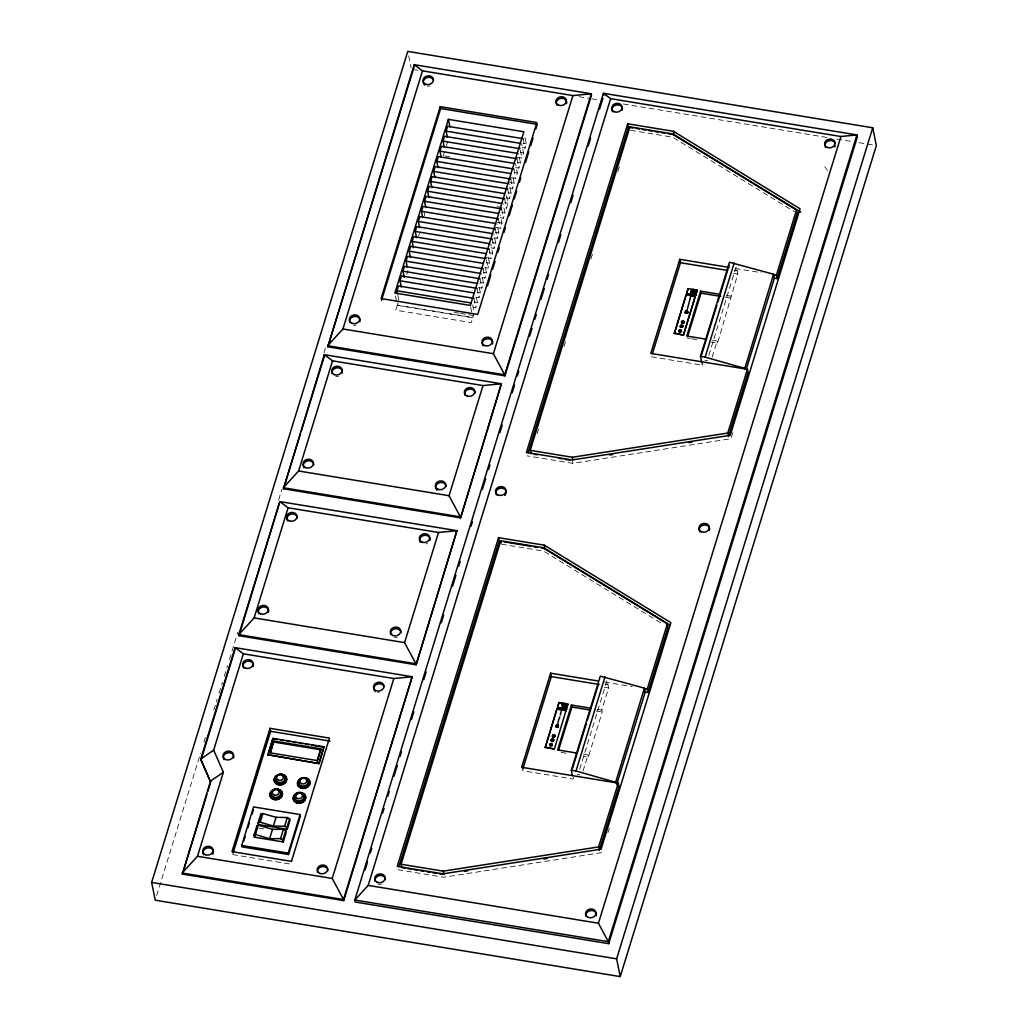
<?xml version="1.0" encoding="UTF-8"?>
<svg xmlns="http://www.w3.org/2000/svg" width="1028" height="1028" viewBox="0 0 1028 1028"><rect width="100%" height="100%" fill="white"/><g stroke="black" fill="none" stroke-linecap="round" stroke-linejoin="round"><path stroke-width="0.75" stroke-dasharray="5 3.75" d="M156.667 895.606L200.614 753.01M203.929 742.28L205.818 736.138M213.85 710.078L217.152 699.348M219.041 693.206L222.356 682.476M224.245 676.347L227.548 665.617M229.45 659.475L237.943 631.873M278.588 500.019L281.903 489.277M323.961 352.822L326.313 345.151M398.067 302.643L397.309 305.11L472.803 317.523L473.947 313.81M406.767 274.425L407.962 270.557M418.614 235.952L419.411 233.369M443.351 155.703L444.546 151.823M446.448 145.68L447.63 141.813M472.674 307.205L475.823 307.719L477.416 302.566L475.823 294.753M475.771 297.195L478.907 297.709L480.372 292.98L478.457 283.599M478.714 287.609L481.862 288.123L483.456 282.957L481.554 273.589M481.811 277.586L484.946 278.1L486.54 272.934L485.267 266.689M484.895 267.563L488.043 268.09L489.534 263.232L487.94 255.419M486.308 257.604L491.037 258.375L492.618 253.209L490.716 243.842M490.973 247.838L494.121 248.352L495.714 243.199L493.8 233.819M494.057 237.828L497.205 238.342L498.837 233.073L496.922 223.693M495.612 227.445L500.328 228.216L501.921 223.05L500.328 215.237M500.263 217.679L503.412 218.193L505.005 213.027L503.103 203.66M497.064 206.628L506.508 208.183L508.025 203.236L506.444 195.423M506.38 197.864L509.528 198.378L511.122 193.213L509.207 183.832M509.464 187.841L512.612 188.355L514.206 183.19L512.612 175.377M510.98 177.561L515.696 178.345L517.354 172.961L515.452 163.58M515.709 167.59L518.857 168.104L520.451 162.938L518.536 153.558M517.225 157.31L521.941 158.081L523.535 152.915L521.62 143.547M521.89 147.544L525.025 148.071L526.336 143.843L524.794 136.287M537.079 433.816L538.968 427.687M563.999 346.436L565.888 340.307M590.933 259.056L592.822 252.927M617.867 171.676L619.755 165.547M573.688 777.168L573.11 779.031L522.327 770.692M651.482 356.806L702.265 365.158L702.844 363.295M579.689 769.214L607.073 680.369L608.615 687.963L601.817 710.027L602.228 712.019L588.401 756.878L583.84 756.133M708.845 355.328L736.228 266.496L737.77 274.091L717.557 343.005L711.479 342.003M583.03 771.013L587.99 754.899L583.441 754.141M712.186 357.127L717.146 341.013L712.597 340.268M607.908 832.706L609.334 828.118M732.823 432.595L730.934 438.725L572.827 463.358L527.107 455.854M414.541 69.673L417.702 70.2M579.021 96.696L590.098 98.521M591.678 98.778L599.581 100.076M623.315 103.969L827.334 137.495M836.818 139.05L852.636 141.646M858.958 142.686L873.196 145.025M630.627 130.286L672.685 137.199L794.477 211.717M523.188 143.316L526.336 143.843M520.386 152.401L523.535 152.915M517.302 162.424L520.451 162.938M444.931 155.96L449.647 156.731M514.218 172.434L517.354 172.961M509.49 182.419L514.206 183.19M507.973 192.699L511.122 193.213M504.876 202.709L508.025 203.236M501.857 212.513L505.005 213.027M497.205 222.279L501.921 223.05M735.187 268.411L761.362 272.716M734.249 270.21L737.076 270.672M495.689 232.546L498.837 233.073M733.529 273.384L737.77 274.091M492.566 242.672L495.714 243.199M489.482 252.695L492.618 253.209M726.423 295.396L730.972 296.154M725.305 297.143L731.383 298.133M486.385 262.718L489.534 263.232M483.404 272.42L486.54 272.934M480.307 282.443L483.456 282.957M477.223 292.466L480.372 292.98M474.268 302.039L477.416 302.566M687.192 338.019L690.225 338.52M691.754 338.765L697.819 339.767M454.35 312.371L459.105 313.154M460.685 313.424L467.02 314.465M468.614 314.722L474.949 315.763M704.977 360.353L707.817 360.815M501.471 544.172L543.529 551.085L662.585 623.932M604.49 682.039L632.207 686.588M605.094 684.095L607.921 684.558M604.374 687.269L608.615 687.963M597.268 709.281L601.817 710.027M596.15 711.016L602.228 712.019M561.07 752.393L567.148 753.395M577.235 774.457L580.075 774.932M258.825 828.08L266.419 829.326M397.952 869.727L443.672 877.244L601.778 852.597L601.316 850.336M232.611 854.589L292.068 864.355M824.803 166.78L827.411 170.404M717.146 341.013L717.557 343.005M701.571 361.74L702.265 365.158M523.124 138.69L525.025 148.071M520.348 150.268L521.941 158.081M516.943 158.723L518.857 168.104M513.794 168.965L515.696 178.345M572.365 461.097L572.827 463.358M510.71 178.988L512.612 188.355M507.614 188.998L509.528 198.378M504.594 198.802L506.508 208.183M501.51 208.825L503.412 218.193M498.426 218.835L500.328 228.216M495.303 228.961L497.205 238.342M492.206 238.984L494.121 248.352M489.122 248.994L491.037 258.375M587.99 754.899L588.401 756.878M486.45 260.277L488.043 268.09M483.044 268.732L484.946 278.1M479.96 278.742L481.862 288.123M477.005 288.328L478.907 297.709M473.921 298.351L475.823 307.719M472.739 304.763L474.332 312.576M470.657 306.948L472.186 314.504M408.669 55.833L411.084 67.681M424.191 212.68L424.834 215.816M397.875 295.486L398.825 300.176M395.459 296.064L396.692 302.091M381.594 884.067A5.268 4.395 -11.5 0 1 377.623 883.874M379.062 692.615A5.268 4.395 -11.5 0 1 377.713 692.551M397.168 637.244A5.268 4.395 -11.5 0 1 394.456 637.411M427.455 543.362A5.268 4.395 -11.5 0 1 426.196 543.876M338.559 376.389A5.268 4.395 -11.5 0 1 335.848 376.556M429.871 85.954A5.268 4.395 -11.5 0 1 427.173 86.121M356.189 325.041A5.268 4.395 -11.5 0 1 353.478 325.208M397.232 305.342L395.741 310.199L471.235 322.599L472.739 317.742L397.232 305.342"/><path stroke-width="1.5" d="M556.379 725.023C554.76 729.674 557.96 723.776 556.418 725.357M556.084 726.642L556.534 724.958M556.752 724.933L556.199 726.976L557.639 725.164M559.823 716.812C555.891 725.344 559.528 727.4 556.893 726.667M557.639 727.014C559.091 721.849 557.729 730.921 557.986 725.151M557.806 727.104L558.281 725.28M557.934 727.207L558.41 725.768M685.535 311.137C683.517 316.29 688.464 307.269 687.154 313.424C689.39 311.998 685.792 310.353 685.573 311.484M685.239 312.769L685.689 311.086M685.907 311.047L685.509 312.897M685.458 312.743L686.331 311.201M685.882 312.885L686.498 311.099M686.961 313.232L686.344 312.962L689.364 301.5A9.74 1.491 -78 0 0 689.737 300.047M686.575 313.039L687.025 311.356M687.668 311.535C688.734 314.414 685.625 313.36 687.141 311.278M687.09 313.322L687.565 311.882M151.643 882.448L407.769 51.4L872.746 127.793L876.357 145.552L620.231 976.6L155.254 900.207L151.643 882.448L616.62 958.841L620.231 976.6M324.295 354.673L283.484 488.788L460.583 517.894L501.381 383.765L324.295 354.673L332.545 360.841L483.006 385.564L501.381 383.765L460.583 517.894M283.484 488.788L300.459 433.726M301.397 430.668L324.501 355.714M327.816 346.77L414.233 64.687L591.318 93.779L591.524 94.82L504.915 375.862L327.816 346.77L413.976 67.257M239.023 635.715L279.822 501.587L456.907 530.679L416.109 664.808L239.023 635.715L238.804 634.661L279.822 501.587L288.084 507.768L438.532 532.478L456.907 530.679L416.109 664.808M235.309 648.694L235.091 647.64L243.353 653.808L213.644 750.17L223.384 772.246L210.496 781.113L182.38 874.083L343.725 900.592L412.189 676.732L235.091 647.64L200.768 759.037L210.714 782.179L200.974 760.09L234.847 650.223M483.006 385.564L449.056 495.714L460.364 516.84L283.278 487.747L298.608 470.991L332.545 360.841M504.915 375.862L504.697 374.822L327.611 345.729L342.941 328.973L422.482 70.855L414.233 64.687L414.438 65.728M438.532 532.478L404.595 642.629L415.89 663.754L238.804 634.661L254.134 617.918L288.084 507.768M182.38 874.083L206.936 794.426M207.874 791.367L210.239 783.709M343.725 900.592L343.519 899.539L182.162 873.029L197.479 856.298L223.384 772.246M440.241 106.681L381.092 298.557L477.737 314.439L536.873 122.55L440.241 106.681L440.614 108.518L381.478 300.407M448.375 119.364L394.842 293.044L470.349 305.444L523.882 131.764L448.375 119.364L449.917 126.907M397.553 293.931L396.924 290.796L398.414 285.951L473.921 298.351M401.28 287.03L400.008 280.785L401.498 275.928L477.005 288.328M404.235 277.444L402.963 271.199L404.454 266.342L479.96 278.742M407.319 267.434L406.047 261.176L407.551 256.319L483.044 268.732M410.403 257.411L409.131 251.166L410.635 246.309L486.128 258.709M413.397 247.697L412.125 241.451L413.629 236.594L489.122 248.994M416.494 237.686L415.222 231.428L416.713 226.584L492.206 238.984M419.578 227.663L418.306 221.418L419.797 216.561L495.303 228.961M422.701 217.538L421.429 211.293L422.919 206.435L498.426 218.835M425.785 207.527L424.513 201.27L426.003 196.412L501.51 208.825M428.869 197.504L427.597 191.247L429.1 186.402L504.594 198.802M431.889 187.7L430.616 181.455L432.12 176.598L507.614 188.998M434.985 177.677L433.713 171.432L435.204 166.575L510.71 178.988M438.069 167.667L436.797 161.409L438.288 156.564L513.794 168.965M441.218 157.425L439.945 151.18L441.449 146.323L516.943 158.723M444.314 147.415L443.042 141.157L444.533 136.3L520.039 148.713M447.398 137.392L446.126 131.134L447.617 126.29L523.124 138.69M270.004 728.325L232.007 851.608L291.464 861.374L329.448 738.091L270.004 728.325L270.608 731.306L233.086 853.06M267.91 754.745L272.934 738.412L324.038 746.816L319.091 763.573L267.91 754.745L319.091 763.573M267.987 755.182L272.934 738.412M273.692 741.072L270.068 752.83L317.125 760.566L317.331 761.555L320.954 749.797L320.749 748.795L273.692 741.072L270.724 752.355M241.696 845.466L253.569 806.916L300.125 814.561L300.407 815.975L288.534 854.525L241.978 846.879L241.696 845.466L288.238 853.111L288.534 854.525M243.816 840.955L245.178 836.509M247.928 827.604L249.29 823.158M252.04 814.266L253.402 809.82M254.019 835.237L256.91 825.87L258.246 825.098L272.497 829.378L283.432 829.236L285.745 830.585L286.144 832.564L283.265 841.932L254.417 837.19L254.019 835.237L255.368 834.466L258.246 825.098M258.079 822.901L260.765 814.189L262.872 813.534L276.018 817.324L287.287 817.543L289.575 818.802L289.935 820.575L287.249 829.288L258.413 824.546L258.079 822.901L260.187 822.246L273.332 826.037L284.602 826.255L286.889 827.514L287.249 829.288M254.417 837.19L255.664 833.181M259.3 821.642L260.649 817.286M260.187 822.246L262.872 813.534M273.332 826.037L276.018 817.324M255.368 834.466L269.619 838.745L272.497 829.378M269.619 838.745L280.554 838.604L283.432 829.236M284.602 826.255L287.287 817.543M283.265 841.932L282.854 839.953L285.745 830.585M286.889 827.514L289.575 818.802M288.238 853.111L300.125 814.561M317.125 760.566L320.749 748.795M319.001 763.149L324.038 746.816M487.503 285.823L490.78 275.17M492.669 269.066L495.008 261.459M497.822 252.323L499.235 247.748M503.926 232.521L505.339 227.959M509.091 215.777L512.381 205.112M514.257 199.021L516.596 191.401M519.41 182.264L520.823 177.703M525.514 162.475L528.803 151.81M530.679 145.719L533.031 138.112M535.845 128.963L537.246 124.401L440.614 108.518M493.389 353.696L572.943 95.578L591.318 93.779L504.697 374.822L493.389 353.696L342.941 328.973M332.224 878.439L393.84 678.531L412.189 676.732L343.519 899.539L332.224 878.439L197.479 856.298M365.146 869.804L367.51 862.145M370.337 852.944L371.763 848.331M382.634 813.058L384.048 808.458M387.826 796.186L389.252 791.586M393.981 776.256L397.283 765.513M400.123 756.312L401.537 751.712M411.47 719.51L413.834 711.839M423.754 679.624L426.119 671.965M441.243 622.878L443.608 615.219M452.59 586.076L455.892 575.333M458.732 566.132L460.159 561.532M471.03 526.259L472.443 521.659M482.363 489.456L485.679 478.714M488.518 469.513L489.932 464.913M499.852 432.698L502.217 425.039M512.15 392.824L514.514 385.153M517.341 375.952L518.767 371.352M529.638 336.079L532.003 328.407M534.843 319.207L536.256 314.607M540.985 299.276L544.287 288.534M547.127 279.333L548.541 274.733M558.474 242.518L560.838 234.859M570.758 202.644L573.123 194.973M588.247 145.899L590.612 138.227M599.594 109.097L602.909 98.354M608.704 943.665L608.293 941.661L354.814 900.014L368.178 885.404L610.645 98.675L603.436 93.291L354.814 900.014L355.213 902.019L608.704 943.665L857.339 136.93L856.928 134.938L603.436 93.291L603.847 95.283M498.554 537.67L397.258 866.321L442.978 873.839L601.084 849.192L670.899 622.66L544.262 545.174L498.554 537.67L499.248 541.075L398.903 866.681M627.71 123.784L526.413 452.449L572.133 459.953L730.24 435.319L800.054 208.787L673.417 131.301L627.71 123.784L628.404 127.189L528.058 452.795M404.904 868.146L401.781 867.632L401.087 864.214L500.777 540.767L542.835 547.667L667.365 623.867L668.059 627.273L647.961 692.474L645.211 692.024L644.428 688.13L600.313 676.141L571.324 770.229L572.416 775.626M530.936 453.746L530.242 450.341L629.933 126.881L671.991 133.794L796.52 209.982L797.214 213.4L777.117 278.601L774.367 278.151L773.583 274.245L729.469 262.256L700.479 356.343L701.571 361.74M598.335 681.024L550.622 673.186L521.633 767.274L618.265 783.156L618.959 786.561L599.311 850.336M522.789 769.175L551.316 676.604L550.622 673.186M729.032 267.409L679.778 259.313L650.788 353.401L747.42 369.283L748.114 372.689L728.466 436.45L727.773 433.045L747.42 369.283M652.407 353.773L680.472 262.718L679.778 259.313M566.107 710.245L554.375 749.014L545.264 747.51L556.996 708.755L566.197 710.682L563.151 710.181M568.034 704L566.646 709.217L557.536 707.727L558.924 702.51L568.111 704.424M545.264 747.51L556.996 708.755M557.536 707.727L558.924 702.51M674.342 333.213L686.151 294.869L695.262 296.372L683.53 335.128L674.342 333.213L683.53 335.128M686.601 293.417L688.079 288.624L697.19 290.127L695.789 295.344L686.601 293.417L695.789 295.344M674.419 333.637L686.151 294.869M686.691 293.841L688.079 288.624M683.44 334.704L695.262 296.372M695.712 294.907L697.19 290.127M591.19 708.279L571.465 705.041L557.639 749.9L577.363 753.151M558.5 750.401L571.864 707.033L571.465 705.041M720.345 294.406L700.621 291.155L686.794 336.027L706.519 339.266M687.655 336.516L701.019 293.147L700.621 291.155M572.609 768.044L586.307 723.622M587.245 720.564L598.579 683.8M701.289 355.701L716.876 305.149M717.814 302.091L729.148 265.327M571.324 770.229L575.988 770.987L604.991 676.899M700.479 356.343L705.144 357.114L734.146 263.027M615.528 782.706L644.428 688.13M744.683 368.821L773.583 274.245M616.684 784.595L645.211 692.024M599.08 849.192L598.617 846.918L618.265 783.156M647.961 692.474L647.267 689.068L667.365 623.867M746.302 369.206L774.367 278.151M777.117 278.601L776.423 275.183L796.52 209.982M598.437 923.234L840.917 136.506L856.928 134.938L608.293 941.661L598.437 923.234L368.178 885.404M616.62 958.841L872.746 127.793M213.644 750.17L200.768 759.037L200.974 760.09M693.347 293.057L694.273 292.17L693.27 291.207M563.935 705.336L565.092 706.262L563.524 706.737M693.283 292.8L694.221 291.952L693.335 291.412M563.884 705.131L565.027 706.03L563.305 706.339M530.242 450.341L572.365 457.254L727.773 433.045M609.527 454.98L612.701 454.492M688.824 442.631L691.985 442.13M401.087 864.214L443.209 871.14L598.617 846.918M464.515 871.333L467.689 870.845M543.812 858.984L546.973 858.483M685.74 312.743L686.691 312.962M610.645 98.675L840.917 136.506M422.482 70.855L572.943 95.578M628.404 127.189L633.132 127.973M636.281 128.487L639.442 129.001M642.59 129.528L645.738 130.042M648.899 130.556L652.048 131.083M655.196 131.597L658.357 132.111M661.505 132.638L664.653 133.152M667.815 133.666L674.111 134.707L800.748 212.192M446.126 131.134L520.052 143.29M443.042 141.157L516.968 153.3M439.945 151.18L513.871 163.323M436.797 161.409L510.723 173.565M433.713 171.432L507.639 183.575M430.616 181.455L504.542 193.598M427.597 191.247L501.523 203.403M424.513 201.27L498.439 213.413M421.429 211.293L495.355 223.436M773.673 274.733L776.423 275.183M680.472 262.718L726.642 270.3M418.306 221.418L492.232 233.562M415.222 231.428L489.148 243.585M412.125 241.451L486.051 253.595M692.718 289.806L697.267 290.551M701.019 293.147L720.756 296.385M690.79 296.051L695.352 296.796M409.131 251.166L483.057 263.309M406.047 261.176L479.973 273.319M402.963 271.199L476.889 283.342M400.008 280.785L473.934 292.929M396.924 290.796L470.85 302.952M534.046 454.26L537.169 454.774M559.014 458.359L562.136 458.873M565.259 459.387L569.936 460.159M298.608 470.991L449.056 495.714M503.977 541.846L530.769 546.254M533.93 546.767L537.079 547.294M541.807 548.065L544.956 548.579L670.23 625.242M254.134 617.918L404.595 642.629M644.517 688.619L647.267 689.068M551.316 676.604L599.028 684.442M559.014 702.934L563.562 703.679M571.864 707.033L590.085 710.027M243.353 653.808L393.84 678.531M557.446 707.303L566.646 709.217M557.086 709.179L560.119 709.68M545.187 747.086L554.375 749.014M270.608 731.306L330.065 741.085M274.579 739.093L277.676 739.607M280.772 740.109L283.869 740.623M286.966 741.137L290.063 741.638M293.16 742.152L296.257 742.653M299.354 743.167L302.45 743.681M305.547 744.182L308.644 744.696M311.741 745.197L324.128 747.24M273.898 742.062L320.954 749.797M408.013 868.647L411.136 869.161M414.258 869.675L417.381 870.189M420.503 870.703L423.613 871.217M426.736 871.731L429.858 872.245M432.981 872.759L436.103 873.273M439.226 873.774L442.336 874.288M705.144 357.114L744.58 368.345M575.988 770.987L615.425 782.218M280.554 838.604L282.854 839.953M673.417 131.301L674.111 134.707M572.365 457.254L572.827 459.529M544.262 545.174L544.956 548.579M563.832 704.437L564.128 705.889M500.777 540.767L501.24 543.028M443.209 871.14L443.903 874.545M260.765 814.189L261.099 815.834M256.91 825.87L257.308 827.823M692.731 290.333A2.107 1.76 -11.5 0 1 695.249 291.284A2.107 1.76 -11.5 0 1 694.17 293.558A2.107 1.76 -11.5 0 1 691.471 293.006M691.253 292.594A2.107 1.76 -11.5 0 1 691.253 291.669M691.291 292.145A2.107 1.76 -11.5 0 1 692.923 289.408A2.107 1.76 -11.5 0 1 695.069 291.631A2.107 1.76 -11.5 0 1 691.626 292.492M691.998 290.281A1.581 1.324 -11.5 0 1 694.106 290.076A1.581 1.324 -11.5 0 1 694.388 291.836A1.581 1.324 -11.5 0 1 692.319 292.35M612.688 111.782A5.268 4.395 -11.5 0 1 616.517 104.946A5.268 4.395 -11.5 0 1 622.274 110.112M680.69 327.367A1.311 1.105 -11.5 0 1 680.767 325.722A1.311 1.105 -11.5 0 1 682.682 325.825A1.311 1.105 -11.5 0 1 682.271 327.444M496.498 495.046A5.268 4.395 -11.5 0 1 500.328 488.223A5.268 4.395 -11.5 0 1 506.084 493.389M505.558 494.494A5.268 4.395 -11.5 0 1 504.735 495.457M699.901 531.874A5.268 4.395 -11.5 0 1 703.73 525.038A5.268 4.395 -11.5 0 1 709.487 530.204M586.05 916.411A5.268 4.395 -11.5 0 1 591.087 910.525A5.268 4.395 -11.5 0 1 596.163 915.781M693.27 290.68A1.581 1.324 -11.5 0 1 694.851 291.913A1.581 1.324 -11.5 0 1 693.283 293.327M692.14 290.346A3.816 0.874 -80.7 0 1 692.923 290.307M691.857 290.898A3.816 0.874 -80.7 0 0 691.587 291.656L691.471 292.055A4.215 0.642 -78 0 0 690.816 294.728M681.101 331.928A1.311 1.105 -11.5 0 1 678.981 331.748A1.311 1.105 -11.5 0 1 680.048 330.116A1.311 1.105 -11.5 0 1 681.435 331.414M835.211 145.822A5.268 4.395 -11.5 0 1 834.697 146.927M825.625 147.492A5.268 4.395 -11.5 0 1 828.144 141.029A5.268 4.395 -11.5 0 1 835.211 143.535M375.169 881.343A5.268 4.395 -11.5 0 1 379.525 875.548A5.268 4.395 -11.5 0 1 385.461 879.557M258.246 611.699A5.268 4.395 -11.5 0 1 264.145 606.957A5.268 4.395 -11.5 0 1 268.539 612.213M258.953 613.87A5.268 4.395 -11.5 0 1 258.426 612.842M287.622 520.875A5.268 4.395 -11.5 0 1 290.77 514.193A5.268 4.395 -11.5 0 1 297.375 518.061M243.687 668.084A5.268 4.395 -11.5 0 1 247.517 661.248A5.268 4.395 -11.5 0 1 253.273 666.427M375.361 691.561A5.268 4.395 -11.5 0 1 376.428 684.532A5.268 4.395 -11.5 0 1 384.112 686.743M224.04 759.576A5.268 4.395 -11.5 0 1 227.869 752.74A5.268 4.395 -11.5 0 1 233.626 757.919M317.665 872.451A5.268 4.395 -11.5 0 1 322.021 866.643A5.268 4.395 -11.5 0 1 327.958 870.665M213.297 853.086A5.268 4.395 -11.5 0 1 212.77 854.191M203.711 854.743A5.268 4.395 -11.5 0 1 206.217 848.293A5.268 4.395 -11.5 0 1 213.284 850.798M690.379 297.028A9.74 1.491 -78 0 1 689.827 299.675M684.173 322.535A1.311 1.105 -11.5 0 1 683.569 323.255M682.258 323.332A1.311 1.105 -11.5 0 1 682.104 321.507A1.311 1.105 -11.5 0 1 684.173 321.97A1.311 1.105 -11.5 0 1 682.168 322.908A1.311 1.105 -11.5 0 1 682.168 320.993A1.311 1.105 -11.5 0 1 684.134 321.828M549.877 745.711A1.311 1.105 -11.5 0 1 550.263 744.233A1.311 1.105 -11.5 0 1 552.01 744.311A1.311 1.105 -11.5 0 1 551.946 745.814M564.115 704.116A2.107 1.76 -11.5 0 1 566.055 706.442A2.107 1.76 -11.5 0 1 562.65 707.225M563.717 704.63A1.581 1.324 -11.5 0 1 565.593 705.336A1.581 1.324 -11.5 0 1 564.796 707.046A1.581 1.324 -11.5 0 1 562.766 706.634A2.107 1.76 -11.5 0 0 565.85 705.658A2.107 1.76 -11.5 0 0 564.668 703.332A2.107 1.76 -11.5 0 0 561.93 704.694M563.948 703.705A1.581 1.324 -11.5 0 1 565.4 705.452A1.581 1.324 -11.5 0 1 562.843 706.043M562.432 704.784A1.581 1.324 -11.5 0 1 562.843 704.167M561.661 708.6A4.215 0.642 -78 0 1 562.316 705.94M562.432 705.529A3.816 0.874 -80.7 0 1 563.241 703.897M561.224 710.901A9.74 1.491 -78 0 1 560.299 715.025M390.756 634.507A5.268 4.395 -11.5 0 1 395.112 628.712A5.268 4.395 -11.5 0 1 401.036 632.721M420.298 542.18A5.268 4.395 -11.5 0 1 424.127 535.344A5.268 4.395 -11.5 0 1 429.884 540.522M464.823 394.97A5.268 4.395 -11.5 0 1 469.179 389.162A5.268 4.395 -11.5 0 1 475.116 393.184M437.157 490.227A5.268 4.395 -11.5 0 1 436.335 489.367M435.808 488.326A5.268 4.395 -11.5 0 1 440.164 482.53A5.268 4.395 -11.5 0 1 446.088 486.552M304.005 467.689A5.268 4.395 -11.5 0 1 307.166 461.007A5.268 4.395 -11.5 0 1 313.771 464.874M332.147 373.652A5.268 4.395 -11.5 0 1 337.184 367.78A5.268 4.395 -11.5 0 1 342.26 373.036M280.426 791.868A4.999 4.176 -11.5 0 1 278.999 797.497A4.999 4.176 -11.5 0 1 272.33 797.163A4.999 4.176 -11.5 0 1 272.6 791.483M278.601 790.442A4.999 4.176 -11.5 0 1 279.642 791.046M556.958 105.203A5.268 4.395 -11.5 0 1 560.8 98.38A5.268 4.395 -11.5 0 1 566.544 103.545M482.98 345.626A5.268 4.395 -11.5 0 1 486.809 338.79A5.268 4.395 -11.5 0 1 492.566 343.956M424.821 85.118A5.268 4.395 -11.5 0 1 425.875 78.102A5.268 4.395 -11.5 0 1 433.559 80.312M349.764 322.317A5.268 4.395 -11.5 0 1 354.814 316.431A5.268 4.395 -11.5 0 1 359.877 321.687M280.438 774.431A6.322 5.281 -11.5 0 1 286.157 781.627A6.322 5.281 -11.5 0 1 275.645 783.439A6.322 5.281 -11.5 0 1 278.806 774.701M302.939 794.515A4.999 4.176 -11.5 0 1 301.345 801.467A4.999 4.176 -11.5 0 1 294.458 798.011M295.113 795.878A4.999 4.176 -11.5 0 1 298.133 793.732M307.205 779.738A4.999 4.176 -11.5 0 1 305.612 786.69A4.999 4.176 -11.5 0 1 298.724 783.233M298.891 782.141A4.999 4.176 -11.5 0 1 299.379 781.087M281.672 775.305A4.999 4.176 -11.5 0 1 285.077 780.599A4.999 4.176 -11.5 0 1 278.305 783.387A4.999 4.176 -11.5 0 1 276.082 777.618M614.281 111.718A5.268 4.395 -11.5 0 0 622.133 107.4A5.268 4.395 -11.5 0 0 614.269 104.059A5.268 4.395 -11.5 0 0 614.281 111.718M498.105 494.995A5.268 4.395 -11.5 0 0 505.943 490.677A5.268 4.395 -11.5 0 0 498.079 487.323A5.268 4.395 -11.5 0 0 498.105 494.995M701.494 531.81A5.268 4.395 -11.5 0 0 709.346 527.492A5.268 4.395 -11.5 0 0 701.481 524.151A5.268 4.395 -11.5 0 0 701.494 531.81M588.17 917.374A5.268 4.395 -11.5 0 0 596.022 913.057A5.268 4.395 -11.5 0 0 588.157 909.716A5.268 4.395 -11.5 0 0 588.17 917.374M679.431 331.787A1.311 1.105 -11.5 0 0 681.397 330.708A1.311 1.105 -11.5 0 0 679.431 329.872A1.311 1.105 -11.5 0 0 679.431 331.787M827.232 147.428A5.268 4.395 -11.5 0 0 835.07 143.11A5.268 4.395 -11.5 0 0 827.206 139.769A5.268 4.395 -11.5 0 0 827.232 147.428M377.302 882.32A5.268 4.395 -11.5 0 0 385.14 878.002A5.268 4.395 -11.5 0 0 377.276 874.648A5.268 4.395 -11.5 0 0 377.302 882.32M260.559 613.806A5.268 4.395 -11.5 0 0 268.398 609.488A5.268 4.395 -11.5 0 0 260.534 606.147A5.268 4.395 -11.5 0 0 260.559 613.806M376.132 690.623A5.268 4.395 -11.5 0 0 383.971 686.306A5.268 4.395 -11.5 0 0 376.107 682.965A5.268 4.395 -11.5 0 0 376.132 690.623M319.798 873.414A5.268 4.395 -11.5 0 0 327.636 869.097A5.268 4.395 -11.5 0 0 319.772 865.756A5.268 4.395 -11.5 0 0 319.798 873.414M289.215 520.81A5.268 4.395 -11.5 0 0 297.053 516.493A5.268 4.395 -11.5 0 0 289.202 513.152A5.268 4.395 -11.5 0 0 289.215 520.81M245.281 668.02A5.268 4.395 -11.5 0 0 253.132 663.702A5.268 4.395 -11.5 0 0 245.268 660.361A5.268 4.395 -11.5 0 0 245.281 668.02M225.646 759.525A5.268 4.395 -11.5 0 0 233.484 755.207A5.268 4.395 -11.5 0 0 225.62 751.853A5.268 4.395 -11.5 0 0 225.646 759.525M205.317 854.692A5.268 4.395 -11.5 0 0 213.156 850.374A5.268 4.395 -11.5 0 0 205.292 847.021A5.268 4.395 -11.5 0 0 205.317 854.692M680.87 327.097A1.311 1.105 -11.5 0 0 682.836 326.017A1.311 1.105 -11.5 0 0 680.87 325.182A1.311 1.105 -11.5 0 0 680.87 327.097M551.805 741.394A1.311 1.105 -11.5 0 0 553.771 740.314A1.311 1.105 -11.5 0 0 551.805 739.479A1.311 1.105 -11.5 0 0 551.805 741.394M553.103 737.205A1.311 1.105 -11.5 0 0 555.056 736.125A1.311 1.105 -11.5 0 0 553.09 735.29A1.311 1.105 -11.5 0 0 553.103 737.205M550.276 745.66A1.311 1.105 -11.5 0 0 552.242 744.58A1.311 1.105 -11.5 0 0 550.276 743.745A1.311 1.105 -11.5 0 0 550.276 745.66M551.728 740.97A1.311 1.105 -11.5 0 0 553.681 739.89A1.311 1.105 -11.5 0 0 551.715 739.055A1.311 1.105 -11.5 0 0 551.728 740.97M553.013 736.78A1.311 1.105 -11.5 0 0 554.979 735.701A1.311 1.105 -11.5 0 0 553.013 734.866A1.311 1.105 -11.5 0 0 553.013 736.78M421.904 542.116A5.268 4.395 -11.5 0 0 429.743 537.798A5.268 4.395 -11.5 0 0 421.878 534.457A5.268 4.395 -11.5 0 0 421.904 542.116M392.876 635.484A5.268 4.395 -11.5 0 0 400.714 631.166A5.268 4.395 -11.5 0 0 392.863 627.825A5.268 4.395 -11.5 0 0 392.876 635.484M466.956 395.934A5.268 4.395 -11.5 0 0 474.795 391.617A5.268 4.395 -11.5 0 0 466.93 388.276A5.268 4.395 -11.5 0 0 466.956 395.934M437.928 489.302A5.268 4.395 -11.5 0 0 445.766 484.985A5.268 4.395 -11.5 0 0 437.915 481.644A5.268 4.395 -11.5 0 0 437.928 489.302M334.267 374.629A5.268 4.395 -11.5 0 0 342.106 370.311A5.268 4.395 -11.5 0 0 334.254 366.97A5.268 4.395 -11.5 0 0 334.267 374.629M305.612 467.624A5.268 4.395 -11.5 0 0 313.45 463.32A5.268 4.395 -11.5 0 0 305.586 459.966A5.268 4.395 -11.5 0 0 305.612 467.624M484.586 345.562A5.268 4.395 -11.5 0 0 492.425 341.245A5.268 4.395 -11.5 0 0 484.561 337.904A5.268 4.395 -11.5 0 0 484.586 345.562M558.564 105.152A5.268 4.395 -11.5 0 0 566.402 100.834A5.268 4.395 -11.5 0 0 558.538 97.48A5.268 4.395 -11.5 0 0 558.564 105.152M425.579 84.193A5.268 4.395 -11.5 0 0 433.43 79.876A5.268 4.395 -11.5 0 0 425.566 76.535A5.268 4.395 -11.5 0 0 425.579 84.193M351.897 323.28A5.268 4.395 -11.5 0 0 359.736 318.963A5.268 4.395 -11.5 0 0 351.872 315.622A5.268 4.395 -11.5 0 0 351.897 323.28M273.062 799.309A6.322 5.281 -11.5 0 0 282.469 794.13A6.322 5.281 -11.5 0 0 273.037 790.108A6.322 5.281 -11.5 0 0 273.062 799.309M272.998 799.026A6.322 5.281 -11.5 0 0 282.417 793.847A6.322 5.281 -11.5 0 0 272.973 789.825A6.322 5.281 -11.5 0 0 272.998 799.026M273.448 797.034A4.999 4.176 -11.5 0 0 280.901 792.935A4.999 4.176 -11.5 0 0 273.435 789.748A4.999 4.176 -11.5 0 0 273.448 797.034M274.065 794.978A3.418 2.853 -11.5 0 0 279.153 792.177A3.418 2.853 -11.5 0 0 274.052 790.005A3.418 2.853 -11.5 0 0 274.065 794.978M296.295 802.495A6.322 5.281 -11.5 0 0 305.714 797.317A6.322 5.281 -11.5 0 0 296.27 793.308A6.322 5.281 -11.5 0 0 296.295 802.495M296.36 802.778A6.322 5.281 -11.5 0 0 305.766 797.6A6.322 5.281 -11.5 0 0 296.334 793.59A6.322 5.281 -11.5 0 0 296.36 802.778M300.626 788.001A6.322 5.281 -11.5 0 0 310.032 782.822A6.322 5.281 -11.5 0 0 300.6 778.813A6.322 5.281 -11.5 0 0 300.626 788.001M296.745 800.504A4.999 4.176 -11.5 0 0 304.198 796.404A4.999 4.176 -11.5 0 0 296.732 793.23A4.999 4.176 -11.5 0 0 296.745 800.504M297.362 798.46A3.418 2.853 -11.5 0 0 302.45 795.646A3.418 2.853 -11.5 0 0 297.349 793.475A3.418 2.853 -11.5 0 0 297.362 798.46M300.561 787.718A6.322 5.281 -11.5 0 0 309.981 782.539A6.322 5.281 -11.5 0 0 300.536 778.517A6.322 5.281 -11.5 0 0 300.561 787.718M277.264 784.235A6.322 5.281 -11.5 0 0 286.683 779.057A6.322 5.281 -11.5 0 0 277.239 775.048A6.322 5.281 -11.5 0 0 277.264 784.235M277.714 782.244A4.999 4.176 -11.5 0 0 285.167 778.145A4.999 4.176 -11.5 0 0 277.701 774.971A4.999 4.176 -11.5 0 0 277.714 782.244M278.331 780.201A3.418 2.853 -11.5 0 0 283.42 777.386A3.418 2.853 -11.5 0 0 278.305 775.215A3.418 2.853 -11.5 0 0 278.331 780.201M301.011 785.726A4.999 4.176 -11.5 0 0 308.464 781.627A4.999 4.176 -11.5 0 0 300.998 778.44A4.999 4.176 -11.5 0 0 301.011 785.726M301.628 783.67A3.418 2.853 -11.5 0 0 306.717 780.869A3.418 2.853 -11.5 0 0 301.615 778.697A3.418 2.853 -11.5 0 0 301.628 783.67"/></g></svg>
